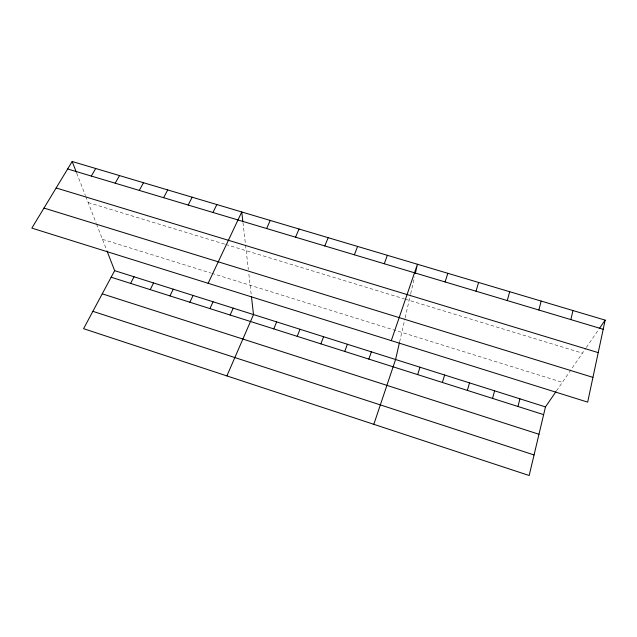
<?xml version="1.0" encoding="UTF-8"?>
<svg xmlns="http://www.w3.org/2000/svg" width="637" height="637" viewBox="0 0 637 637"><rect width="100%" height="100%" fill="white"/><g stroke="black" fill="none" stroke-linecap="round" stroke-linejoin="round"><path stroke-width="0.48" stroke-dasharray="3.19 2.39" d="M399.63 341.846L404.949 318.675M405.148 317.791L410.459 294.636M410.682 293.681L414.528 276.904M556.475 390.903L585.753 348.335M586.303 347.531L598.772 329.401M88.153 202.55L224.877 244.21M225.801 244.489L404.511 298.936M405.435 299.223L582.433 353.153M102.469 239.329L210.823 273.026M211.763 273.313L562.36 382.343M76.711 173.145L85.446 195.591M85.788 196.467L96.211 223.253M96.553 224.128L106.705 250.206M242.976 222.616L245.436 244.09M245.54 245.03L248.342 269.475M248.892 274.268L251.312 295.449"/><path stroke-width="0.96" d="M605.15 320.124L587.664 402.122L31.85 228.11L72.172 161.495L605.15 320.124L599.306 328.628M399.423 342.746L395.585 359.499L373.823 424.322M415.356 273.289L417.434 264.251L391.293 340.644M570.848 319.599L572.974 310.545M555.91 391.723L545.471 406.908L529.172 475.505L83.582 328.692L114.66 270.653L107.04 251.082M517.977 406.486L519.919 398.826M538.87 310.028L541.163 301.078M492.544 398.412L494.599 390.823M507.251 300.56L509.711 291.714M467.351 390.401L469.509 382.885M475.99 291.205L478.61 282.462M442.389 382.471L444.642 375.018M417.649 374.612L420.006 367.231M445.08 281.952L447.851 273.305M368.823 359.093L371.379 351.847M384.278 263.75L387.352 255.302M344.736 351.441L347.388 344.259M354.371 254.8L357.596 246.439M320.865 343.853L323.604 336.734M297.2 336.336L300.035 329.281M324.798 245.946L328.166 237.681M273.751 328.883L276.665 321.892M295.552 237.187L299.048 229.017M226.883 375.91L253.502 314.567L251.424 296.42M266.616 228.532L270.247 220.45M230.132 315.02L233.214 308.149M209.923 308.603L213.077 301.779M208.124 283.298L241.757 211.97L242.864 221.644M189.866 302.225L193.099 295.457M212.965 212.471L216.851 204.549M169.96 295.902L173.264 289.19M150.213 289.628L153.581 282.963M188.178 205.05L192.175 197.207M130.601 283.393L134.049 276.784M163.621 197.693L167.722 189.93M139.288 190.415L143.5 182.723M115.186 183.201L119.509 175.581M91.306 176.051L95.733 168.502M67.649 168.964L603.199 329.281M56.152 187.963L598.223 352.619M43.985 208.068L592.943 377.375M114.66 270.653L545.471 406.908M111.149 277.214L543.632 414.639M102.246 293.832L538.974 434.259M92.875 311.334L534.053 454.945M72.172 161.495L76.36 172.253"/></g></svg>
